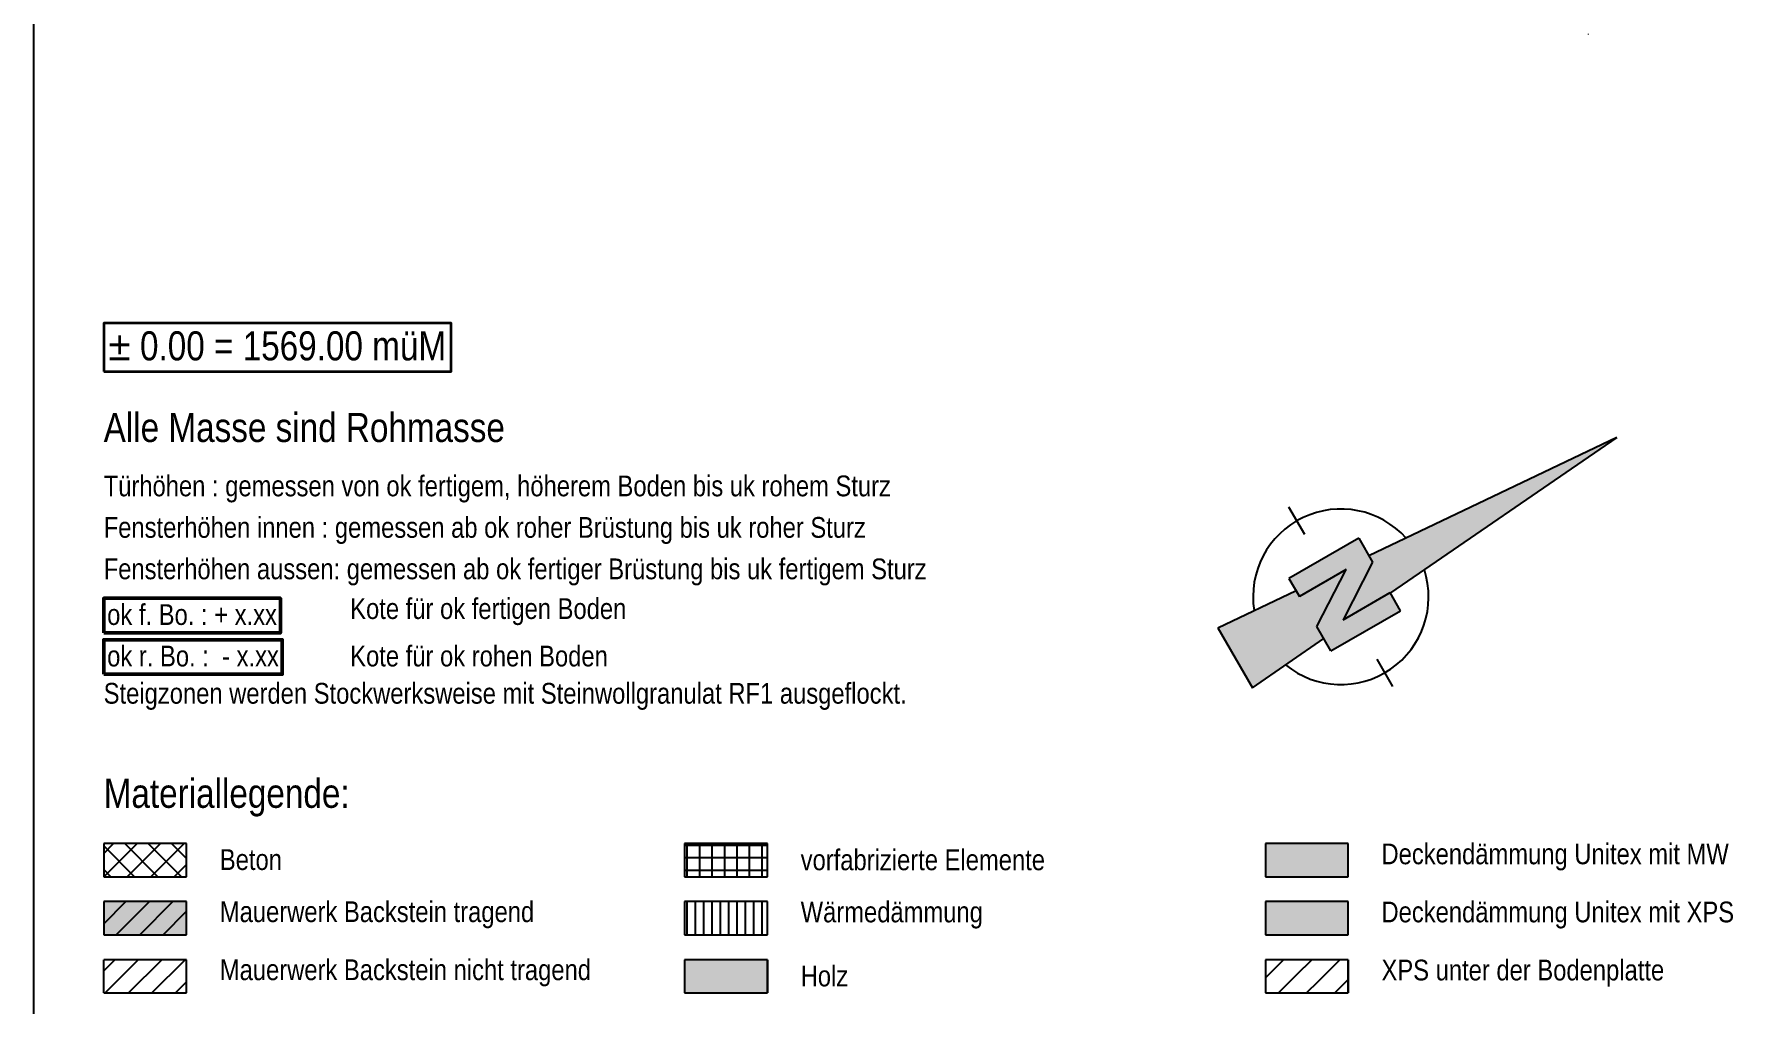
# Model space of a CAD drawing. Header units: centimetres. Extents: x 0.3 to 84.3, y 0.3 to 59.7.
# Drawn here: x 0.3 to 20.78, y 34.91 to 46.6 of the extents above; entities that cross this region are included whole.
import ezdxf

# ---------------------------------------------------------------- set-up
doc = ezdxf.new("R2010")
doc.units = ezdxf.units.CM
doc.linetypes.add('AUSGEZOGEN', pattern=[0])
doc.layers.add('Plankopf', color=7, linetype='AUSGEZOGEN', lineweight=25)
doc.styles.add('ARIALNARROW', font='ARIALN.TTF')

msp = doc.modelspace()

# ---------------------------------------------------------------- hatches: boundary and pattern name
at = {"layer": 'Plankopf', "linetype": 'AUSGEZOGEN', "lineweight": 25, "true_color": 0xc7c7c7}
h = msp.add_hatch(color=9, dxfattribs=at)
h.paths.add_polyline_path([(14.569, 39.44), (14.985, 38.719), (15.845, 39.31), (15.761, 39.456), (16.116, 40.145), (15.551, 39.819), (15.511, 39.89)])
h.paths.add_polyline_path([(16.433, 40.231), (16.076, 39.538), (16.644, 39.866), (16.647, 39.861), (19.376, 41.735), (16.388, 40.309)])
at = {"layer": 'Plankopf', "linetype": 'AUSGEZOGEN', "lineweight": 25, "true_color": 0x656565}
msp.add_hatch(color=251, dxfattribs=at).paths.add_polyline_path([(16.116, 40.145), (15.761, 39.456), (15.93, 39.163), (16.77, 39.647), (16.644, 39.866), (16.076, 39.538), (16.433, 40.231), (16.265, 40.522), (15.425, 40.037), (15.551, 39.819)])
at = {"layer": 'Plankopf', "linetype": 'AUSGEZOGEN', "lineweight": 25, "true_color": 0xf7f3ee}
msp.add_hatch(color=7, dxfattribs=at).paths.add_polyline_path([(16.14, 36.44), (16.14, 36.84), (15.14, 36.84), (15.14, 36.44)])
at = {"layer": 'Plankopf', "linetype": 'AUSGEZOGEN', "lineweight": 25}
for color, points in [(254, [(1.14, 36.14), (1.14, 35.74), (2.14, 35.74), (2.14, 36.14)]), (32, [(8.14, 35.04), (9.14, 35.04), (9.14, 35.44), (8.14, 35.44)])]:
    msp.add_hatch(color=color, dxfattribs=at).paths.add_polyline_path(points)
at = {"layer": 'Plankopf', "linetype": 'AUSGEZOGEN', "lineweight": 25, "true_color": 0xeff8fa}
msp.add_hatch(color=7, dxfattribs=at).paths.add_polyline_path([(15.14, 35.74), (16.14, 35.74), (16.14, 36.14), (15.14, 36.14)])

# ---------------------------------------------------------------- linework, layer by layer
at = {"layer": 'Plankopf', "color": 7, "linetype": 'AUSGEZOGEN', "lineweight": 25}
for p, q in [((0.3, 0.3), (0.3, 59.7)), ((19.376, 41.735), (16.388, 40.309)), ((19.376, 41.735), (16.647, 39.861)), ((15.617, 40.565), (15.425, 40.897)), ((16.265, 40.522), (15.425, 40.037)), ((16.265, 40.522), (16.433, 40.231)), ((16.116, 40.145), (15.551, 39.819)), ((15.761, 39.456), (16.116, 40.145)), ((16.433, 40.231), (16.076, 39.538)), ((15.425, 40.037), (15.551, 39.819)), ((14.569, 39.44), (15.511, 39.89)), ((16.076, 39.538), (16.644, 39.866)), ((16.77, 39.647), (16.644, 39.866)), ((15.93, 39.163), (16.77, 39.647)), ((14.569, 39.44), (14.985, 38.719)), ((15.93, 39.163), (15.761, 39.456)), ((14.985, 38.719), (15.845, 39.31)), ((16.483, 39.064), (16.674, 38.733)), ((2.14, 36.84), (1.14, 36.84)), ((1.14, 36.84), (1.14, 36.44)), ((1.14, 36.721), (1.26, 36.84)), ((1.511, 36.44), (1.14, 36.811)), ((1.142, 36.44), (1.542, 36.84)), ((1.794, 36.44), (1.394, 36.84)), ((1.425, 36.44), (1.825, 36.84)), ((2.077, 36.44), (1.677, 36.84)), ((1.708, 36.44), (2.108, 36.84)), ((2.14, 36.659), (1.959, 36.84)), ((2.14, 36.44), (2.14, 36.84)), ((9.14, 36.84), (8.14, 36.84)), ((8.14, 36.84), (8.14, 36.44)), ((8.14, 36.82), (9.14, 36.82)), ((8.14, 36.67), (9.14, 36.67)), ((8.174, 36.44), (8.174, 36.84)), ((8.324, 36.44), (8.324, 36.84)), ((8.474, 36.44), (8.474, 36.84)), ((8.624, 36.44), (8.624, 36.84)), ((8.774, 36.44), (8.774, 36.84)), ((8.924, 36.44), (8.924, 36.84)), ((9.074, 36.44), (9.074, 36.84)), ((9.14, 36.44), (9.14, 36.84)), ((16.14, 36.84), (15.14, 36.84)), ((15.14, 36.84), (15.14, 36.44)), ((16.14, 36.44), (16.14, 36.84)), ((1.228, 36.44), (1.14, 36.528)), ((1.991, 36.44), (2.14, 36.589)), ((8.14, 36.52), (9.14, 36.52)), ((1.14, 36.44), (2.14, 36.44)), ((8.14, 36.44), (9.14, 36.44)), ((15.14, 36.44), (16.14, 36.44)), ((2.14, 36.14), (1.14, 36.14)), ((1.14, 36.14), (1.14, 35.74)), ((1.14, 35.872), (1.408, 36.14)), ((1.291, 35.74), (1.691, 36.14)), ((1.574, 35.74), (1.974, 36.14)), ((2.14, 35.74), (2.14, 36.14)), ((9.14, 36.14), (8.14, 36.14)), ((8.14, 36.14), (8.14, 35.74)), ((8.174, 35.74), (8.174, 36.14)), ((8.274, 35.74), (8.274, 36.14)), ((8.374, 35.74), (8.374, 36.14)), ((8.474, 35.74), (8.474, 36.14)), ((8.574, 35.74), (8.574, 36.14)), ((8.674, 35.74), (8.674, 36.14)), ((8.774, 35.74), (8.774, 36.14)), ((8.874, 35.74), (8.874, 36.14)), ((8.974, 35.74), (8.974, 36.14)), ((9.074, 35.74), (9.074, 36.14)), ((9.14, 35.74), (9.14, 36.14)), ((16.14, 36.14), (15.14, 36.14)), ((15.14, 36.14), (15.14, 35.74)), ((16.14, 35.74), (16.14, 36.14)), ((1.857, 35.74), (2.14, 36.023)), ((1.14, 35.74), (2.14, 35.74)), ((2.139, 35.74), (2.14, 35.741)), ((8.14, 35.74), (9.14, 35.74)), ((15.14, 35.74), (16.14, 35.74)), ((2.14, 35.44), (1.14, 35.44)), ((1.14, 35.04), (1.14, 35.44)), ((1.14, 35.306), (1.274, 35.44)), ((1.157, 35.04), (1.557, 35.44)), ((1.439, 35.04), (1.839, 35.44)), ((1.722, 35.04), (2.122, 35.44)), ((2.14, 35.04), (2.14, 35.44)), ((9.14, 35.44), (8.14, 35.44)), ((8.14, 35.44), (8.14, 35.04)), ((9.14, 35.44), (9.14, 35.04)), ((9.14, 35.04), (9.14, 35.44)), ((16.14, 35.44), (15.14, 35.44)), ((15.14, 35.44), (15.14, 35.04)), ((16.14, 35.44), (16.14, 35.04)), ((16.14, 35.04), (16.14, 35.44)), ((1.14, 35.04), (2.14, 35.04)), ((2.005, 35.04), (2.14, 35.175)), ((8.14, 35.04), (9.14, 35.04)), ((15.14, 35.04), (16.14, 35.04))]:
    msp.add_line(p, q, dxfattribs=at)
at = {"layer": 'Plankopf', "color": 131, "linetype": 'AUSGEZOGEN', "lineweight": 25, "true_color": 0x70ffff}
for p, q in [((15.14, 35.221), (15.359, 35.44)), ((15.61, 35.351), (15.699, 35.44)), ((15.78, 35.182), (16.038, 35.44)), ((15.299, 35.04), (15.609, 35.351)), ((15.638, 35.04), (15.779, 35.181)), ((15.978, 35.04), (16.14, 35.202))]:
    msp.add_line(p, q, dxfattribs=at)
at = {"layer": 'Plankopf', "color": 7, "linetype": 'AUSGEZOGEN', "lineweight": 35}
msp.add_lwpolyline([(1.14, 42.531), (5.326, 42.531), (5.326, 43.115), (1.14, 43.115), (1.14, 42.531)], dxfattribs=at)
at = {"layer": 'Plankopf', "color": 7, "linetype": 'AUSGEZOGEN', "lineweight": 50}
for points in [[(1.14, 39.38), (3.27, 39.38), (3.27, 39.797), (1.14, 39.797), (1.14, 39.38)], [(1.14, 38.88), (3.293, 38.88), (3.293, 39.297), (1.14, 39.297), (1.14, 38.88)]]:
    msp.add_lwpolyline(points, dxfattribs=at)
at = {"layer": 'Plankopf', "color": 254, "linetype": 'AUSGEZOGEN', "lineweight": 13, "true_color": 0xe3e3e3}
msp.add_arc((19.143, 46.662), 0.128, 209.1365, 211.5433, dxfattribs=at)
at = {"layer": 'Plankopf', "color": 7, "linetype": 'AUSGEZOGEN', "lineweight": 13}
msp.add_arc((19.143, 46.662), 0.128, 209.1365, 211.5433, dxfattribs=at)
at = {"layer": 'Plankopf', "color": 7, "linetype": 'AUSGEZOGEN', "lineweight": 25}
for start_param, end_param in [(0.359322, 2.925575), (3.657349, 6.223598)]:
    msp.add_ellipse((16.05, 39.815), major_axis=(0.985, 0.386), ratio=1, start_param=start_param, end_param=end_param, dxfattribs=at)

# ---------------------------------------------------------------- texts
at = {"layer": 'Plankopf', "color": 7, "linetype": 'AUSGEZOGEN', "lineweight": 35, "char_height": 0.35, "width": 0.175, "attachment_point": 7, "style": 'ARIALNARROW'}
for s, insert in [('±\\~0.00\\~=\\~1569.00\\~müM', (1.198, 42.66)), ('Alle\\~Masse\\~sind\\~Rohmasse', (1.14, 41.676)), ('Materiallegende:', (1.14, 37.165))]:
    msp.add_mtext(s, dxfattribs=dict(at, insert=insert))
at = {"layer": 'Plankopf', "color": 7, "linetype": 'AUSGEZOGEN', "lineweight": 50, "char_height": 0.25, "width": 0.125, "attachment_point": 7, "style": 'ARIALNARROW'}
for s, insert in [('Türhöhen\\~:\\~gemessen\\~von\\~ok\\~fertigem,\\~höherem\\~Boden\\~bis\\~uk\\~rohem\\~Sturz', (1.14, 40.951)), ('Fensterhöhen\\~innen\\~:\\~gemessen\\~ab\\~ok\\~roher\\~Brüstung\\~bis\\~uk\\~roher\\~Sturz', (1.14, 40.451)), ('Fensterhöhen\\~aussen:\\~gemessen\\~ab\\~ok\\~fertiger\\~Brüstung\\~bis\\~uk\\~fertigem\\~Sturz', (1.14, 39.951)), ('ok\\~f.\\~Bo.\\~:\\~+\\~x.xx', (1.182, 39.472)), ('Kote\\~für\\~ok\\~fertigen\\~Boden', (4.111, 39.472)), ('ok\\~r.\\~Bo.\\~:\\~\\~-\\~x.xx', (1.182, 38.972)), ('Kote\\~für\\~ok\\~rohen\\~Boden', (4.111, 38.972)), ('Steigzonen\\~werden\\~Stockwerksweise\\~mit\\~Steinwollgranulat\\~RF1\\~ausgeflockt.', (1.14, 38.451)), ('Beton', (2.54, 36.518)), ('vorfabrizierte\\~Elemente', (9.54, 36.515)), ('Deckendämmung\\~Unitex\\~mit\\~MW', (16.54, 36.515)), ('Mauerwerk\\~Backstein\\~tragend', (2.54, 35.818)), ('Wärmedämmung', (9.54, 35.815)), ('Deckendämmung\\~Unitex\\~mit\\~XPS', (16.54, 35.815)), ('Mauerwerk\\~Backstein\\~nicht\\~tragend', (2.54, 35.118)), ('XPS\\~unter\\~der\\~Bodenplatte', (16.54, 35.115)), ('Holz', (9.54, 35.115))]:
    msp.add_mtext(s, dxfattribs=dict(at, insert=insert))

doc.saveas('drawing.dxf')
